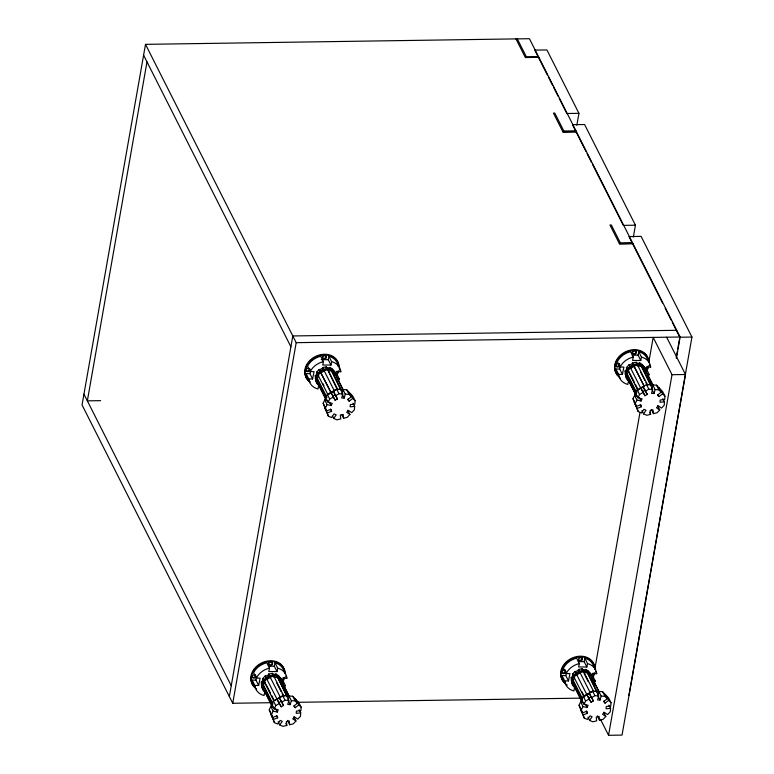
<?xml version="1.0" encoding="UTF-8"?>
<svg xmlns="http://www.w3.org/2000/svg" width="774" height="774" viewBox="0 0 774 774"><rect width="100%" height="100%" fill="white"/><g stroke="black" fill="none" stroke-linecap="round" stroke-linejoin="round"><path stroke-width="1.16" d="M299.103 709.7L300.728 712.912L300.447 716.318L297.758 719.152L294.517 716.927L292.727 718.804L295.968 721.029L293.269 723.864L289.699 724.735L287.531 720.449M289.699 724.735L289.224 720.913L286.38 721.6L286.844 725.422L282.984 726.36L279.762 724.957L282.287 721.329L280.149 720.41L277.634 724.029L274.412 722.626L269.226 709.787L273.425 700.944L282.723 695.603L292.756 696.261L298.832 702.618L301.173 707.252L300.902 710.658L296.413 711.064L296.229 713.318L300.728 712.912M353.031 403.196L354.656 406.408L354.386 409.814L351.686 412.648L348.445 410.413L346.665 412.29L349.896 414.525L347.207 417.36L343.627 418.221L342.011 415.009M343.627 418.221L343.163 414.4L340.308 415.096L340.783 418.908L336.922 419.847L333.7 418.444L336.216 414.825L334.087 413.897L331.562 417.515L328.35 416.122L323.155 403.273L327.363 394.44L336.661 389.099L346.694 389.757L352.77 396.104L355.111 400.748L354.84 404.154L350.341 404.55L350.167 406.814L354.656 406.408M608.935 705.143L610.56 708.355L610.289 711.761L607.59 714.596L604.349 712.361L602.569 714.238L605.8 716.472L603.11 719.307L599.531 720.168L597.373 715.882M599.531 720.168L599.066 716.347L596.212 717.043L596.686 720.855L592.826 721.794L589.604 720.391L592.12 716.772L589.991 715.844L587.466 719.462L584.254 718.069L579.058 705.22L583.267 696.387L592.565 691.047L602.598 691.704L608.674 698.051L611.015 702.695L610.744 706.101L606.245 706.498L606.071 708.761L610.56 708.355M662.873 398.629L664.498 401.841L664.227 405.247L661.528 408.082L658.287 405.857L656.497 407.734L659.738 409.959L657.039 412.794L653.469 413.655L651.302 409.378M653.469 413.655L652.995 409.843L650.15 410.53L650.615 414.351L646.754 415.28L643.542 413.887L646.058 410.259L643.92 409.33L641.404 412.958L638.182 411.555L632.997 398.716L637.205 389.873L646.493 384.533L656.526 385.191L662.602 391.538L664.943 396.182L664.673 399.587L660.183 399.994L659.999 402.248L664.498 401.841M676.35 358.439L680.123 337.009L529.435 38.7L145.502 44.35L82.054 404.957L232.742 703.266L271.374 702.695M146.992 61.881L87.346 400.845L100.639 400.651M229.346 696.552L292.804 335.955L676.728 330.304M232.742 703.266L296.19 342.669L145.502 44.35M576.843 125.233L578.933 113.323L546.908 49.933L534.786 50.117L547.266 74.826M633.345 237.096L635.444 225.195L584.583 124.517L572.46 124.691L585.986 151.472M593.29 677.782L593.91 674.212M594.751 669.452L639.982 412.387M647.316 370.736L648.148 365.976M648.776 362.406L653.179 337.416L672.016 374.703L608.558 735.3L622.035 735.097L685.483 374.5L666.646 337.212M676.273 357.424L677.318 351.483M677.734 349.113L679.62 338.432M628.923 695.275L691.946 337.067L641.095 236.38L628.972 236.563L631.671 241.914M309.881 373.61L306.078 373.6L308.787 378.95L312.59 378.97L309.881 373.61L310.509 370.465M312.59 378.97L314.041 371.626L310.239 371.617L307.539 366.266A16.68 13.458 -26.8 0 1 320.717 356.272L323.426 361.622L322.748 365.028L330.943 365.057L331.62 361.651L328.911 356.301L328.244 359.697L330.943 365.057M255.952 680.123L252.15 680.114L254.849 685.464L258.651 685.474L255.952 680.123L256.571 676.979M258.651 685.474L260.103 678.14L256.31 678.13L253.601 672.77A16.68 13.458 -26.8 0 1 266.788 662.786L269.487 668.136L268.81 671.542L277.015 671.561L277.682 668.165L274.983 662.805L274.306 666.211L277.015 671.561M318.665 385.607L317.998 389.012A16.68 13.458 -26.8 0 1 308.787 378.95M264.737 692.12L264.06 695.526A16.68 13.458 -26.8 0 1 254.849 685.464M336.4 374.848L337.029 371.694L340.831 371.714L339.206 368.501M282.055 683.452L283.091 678.208L286.893 678.217L285.809 676.079M619.722 369.053L615.92 369.043L618.62 374.393L622.422 374.403L619.722 369.053L620.342 365.909M622.422 374.403L623.883 367.07L620.08 367.05L617.371 361.7A16.68 13.458 -26.8 0 1 630.558 351.715L633.258 357.066L632.59 360.461L640.785 360.491L641.452 357.085L638.753 351.735L638.076 355.14L640.785 360.491M565.784 675.557L561.982 675.547L564.691 680.897L568.493 680.917L565.784 675.557L566.2 673.467M568.493 680.917L569.945 673.574L566.142 673.564L563.443 668.214A16.68 13.458 -26.8 0 1 576.62 658.219L579.329 663.57L578.652 666.975L586.847 667.004L587.524 663.599L584.815 658.248L584.147 661.644L586.847 667.004M628.507 381.05L627.83 384.446A16.68 13.458 -26.8 0 1 618.62 374.393M574.569 687.554L573.902 690.959A16.68 13.458 -26.8 0 1 564.691 680.897M645.826 372.381L646.861 367.137L650.663 367.147L649.579 365.009M591.887 678.885L592.932 673.641L596.735 673.661L595.651 671.513M340.608 389.699L343.105 389.864L342.011 393.821L344.178 398.107L341.682 397.942L342.766 393.985L331.349 370.417L334.116 372.217L333.536 372.536M344.178 398.107L345.262 394.15L343.105 389.864M289.166 696.107L281.765 681.459L281.185 681.778L279.598 679.05L280.188 678.73L277.421 676.931L288.837 700.489L287.744 704.456L290.24 704.621L291.334 700.654L278.669 675.731L275.902 673.931L275.679 674.493L272.148 673.893L272.371 673.341L268.607 674.038L269.758 676.321M650.441 385.142L652.937 385.307L651.853 389.264L654.011 393.54L651.514 393.376L652.608 389.419L641.191 365.86L643.958 367.65L643.368 367.979L644.955 370.707L645.535 370.378M654.011 393.54L655.104 389.583L652.937 385.307M589.44 674.483L590.02 674.164L587.253 672.364L598.67 695.932L597.586 699.889L600.082 700.054L601.166 696.097L588.511 671.164L585.744 669.365L586.286 671.445M326.967 397.517L317.388 378.573L318.695 375.303L318.085 375.206L320.639 372.42L335.171 400.284L337.483 398.958L335.316 394.672L333.352 391.46L331.03 392.786L335.171 400.284M326.851 368.908L326.299 366.828L322.545 367.524L323.696 369.808M336.622 388.258L327.818 369.827L324.054 370.523L334.436 391.015L331.02 392.902L320.639 372.42M330.382 369.498L329.84 367.418L332.607 369.217L343.143 390.086M262.715 683.606L261.941 682.087L263.247 678.817L262.638 678.721L265.192 675.925L265.463 676.399L268.878 674.502L268.607 674.038M273.029 704.03L263.46 685.077L264.756 681.817L264.157 681.71L266.701 678.924L266.972 679.388L270.387 677.502L270.126 677.037L273.88 676.331L283.99 696.358M273.88 676.331L273.657 676.892L277.198 677.482M626.485 372.536L625.721 371.007L627.017 367.747L626.408 367.64L628.962 364.854L629.233 365.318L632.648 363.432L632.377 362.967L636.141 362.261L636.915 363.79M636.799 392.95L627.23 374.006L628.527 370.746L627.927 370.64L630.481 367.853L630.752 368.318L634.167 366.431L633.896 365.967L637.66 365.26L647.77 385.278M636.141 362.261L635.918 362.822L639.45 363.412L640.224 364.941M637.66 365.26L637.437 365.821L640.969 366.412M639.45 363.412L639.672 362.861L642.439 364.66L643.213 366.179M582.329 698.39L573.292 680.52L574.598 677.25L573.989 677.153L576.543 674.367L576.814 674.831L580.229 672.935L579.958 672.471L583.722 671.774L593.832 691.792M582.754 670.855L582.203 668.775L578.449 669.471L579.6 671.764M584.399 674.115L583.722 671.774M324.916 400.313L325.96 398.117L328.128 402.393L332.239 403.37L331.195 405.566L327.083 404.599L324.916 400.313L328.002 401.038M325.119 408.759L327.276 413.035L331.611 411.304L330.895 409.262L326.57 410.994L325.496 407.917L327.083 404.599M328.128 402.393L329.705 399.074L333.197 397.072M269.371 699.338L274.19 708.907L278.301 709.874L277.256 712.08L273.145 711.103L270.987 706.826L272.032 704.621M272.632 717.508L270.474 713.222L273.348 719.549L277.673 717.817L276.966 715.776L272.632 717.508L271.568 714.421L273.145 711.103M274.19 708.907L275.776 705.588L279.259 703.585L265.192 675.925M634.767 391.48L637.97 397.836L642.081 398.803L641.027 401L636.915 400.032L634.757 395.746L635.802 393.55M636.412 406.437L634.245 402.151L637.118 408.478L641.443 406.747L640.737 404.705L636.412 406.437L635.338 403.351L636.915 400.032M637.97 397.836L639.547 394.517L643.039 392.505L640.872 388.229L643.184 386.894L647.325 394.392L645.013 395.727L643.039 392.505M580.819 702.26L581.864 700.064L584.031 704.34L588.143 705.317L587.098 707.513L582.986 706.546L580.819 702.26L583.906 702.986M581.022 710.706L583.18 714.983L587.514 713.251L586.798 711.209L582.474 712.941L581.4 709.864L582.986 706.546M584.031 704.34L585.608 701.021L589.101 699.019L576.543 674.367M319.198 372.884L317.727 374.49L316.576 372.207L319.12 369.421L320.552 372.168M319.933 372.081L319.12 369.421M328.834 394.527L330.75 392.437M266.343 678.208L263.789 681.004L262.638 678.721M275.544 700.335L276.821 698.941L277.082 699.406M630.113 367.137L627.569 369.924L626.408 367.64M639.314 389.264L640.591 387.871L640.862 388.335L643.426 386.923M584.099 697.171L572.479 674.154L575.024 671.368L575.295 671.832L578.72 669.945L578.449 669.471M584.738 696.474L586.015 695.081M349.151 392.495L351.319 396.781L347.671 399.626L349.18 401.203L352.828 398.358L350.661 394.072M661.151 392.215L657.513 395.069L659.022 396.646L662.67 393.792L658.993 387.938L661.151 392.215L658.868 389.835L656.526 385.191M297.38 703.285L293.743 706.14L295.252 707.717L298.89 704.872L295.223 699.009L297.38 703.285L295.097 700.905L292.756 696.261M605.055 694.442L607.222 698.729L603.575 701.573L605.084 703.16L608.732 700.306L606.564 696.029M333.004 396.007L335.316 394.672M337.483 398.958L335.51 395.746L339.002 393.734L342.766 393.985M645.013 395.727L642.846 391.441L645.158 390.115M647.325 394.392L645.352 391.18L648.844 389.177L652.608 389.419M279.414 697.974L277.102 699.299L281.233 706.797L283.545 705.472L279.414 697.974L283.545 705.472M279.075 702.511L281.388 701.186M281.581 702.25L285.064 700.247L288.837 700.489M589.256 693.407L586.934 694.733L591.075 702.231L593.387 700.905L589.256 693.407L593.387 700.905M588.908 697.955L591.22 696.629M591.413 697.693L594.906 695.681L598.67 695.932M319.391 369.885L322.816 367.998L322.545 367.524M320.91 372.884L324.325 370.988L324.054 370.523M316.198 380.237L315.424 378.718L316.015 378.389M332.017 369.546L332.607 369.217M317.524 381.389L316.943 381.717L316.789 378.467L317.388 378.573M635.812 395.021L625.266 374.152L625.847 373.832M641.859 364.98L642.439 364.66M627.366 376.832L626.776 377.151L626.63 373.91L627.23 374.006M628.943 379.56L628.362 379.879L635.764 394.537M271.49 705.027L261.496 685.222L262.076 684.903M278.089 676.05L278.669 675.731M263.595 687.902L263.005 688.221L262.85 684.98L263.46 685.077M587.921 671.493L588.511 671.164M573.428 683.336L572.847 683.665L572.692 680.414L573.292 680.52M591.017 677.211L591.607 676.892L599.008 691.55M589.488 693.427L586.924 694.849L586.653 694.384M336.051 390.193L334.165 390.541L334.436 391.015M282.113 696.706L280.236 697.055L280.507 697.519L270.126 677.037M591.955 692.14L590.069 692.488L590.339 692.962L579.958 672.471M526.359 56.802L538.491 56.628M538.849 57.344L525.382 57.547L515.958 38.903M578.933 113.323L566.81 113.507L559.215 98.462M563.849 131.009L575.972 130.835M562.862 131.744L576.33 131.551M576.524 131.919L563.046 132.122L553.449 113.101L554.794 113.081L564.207 131.725M635.444 225.195L623.322 225.379L592.478 164.32M620.351 242.881L632.484 242.697M619.374 243.617L632.842 243.413M633.026 243.791L619.558 243.994L609.951 224.973L611.296 224.953L620.719 243.597M296.19 342.669L680.123 337.009M691.946 337.067L679.824 337.241L672.248 322.245M672.016 374.703L685.483 374.5M297.932 702.308L580.452 698.148M632.223 355.121L638.076 355.14M321.22 359.678L328.244 359.697M647.306 374.481L649.212 374.49L646.503 369.13M337.474 379.047L339.37 379.047L336.671 373.697M578.294 661.635L584.147 661.644M268.452 666.191L274.306 666.211M593.377 680.994L595.274 680.994L592.574 675.644M283.536 685.551L285.442 685.561L282.733 680.211M655.104 389.583L658.868 389.835M345.262 394.15L349.035 394.392L351.319 396.781M596.512 691.646L599.008 691.811L597.915 695.768L600.082 700.054M601.166 696.097L604.939 696.339L607.222 698.729M286.67 696.213L289.166 696.377L288.083 700.335L290.24 704.621M291.334 700.654L295.097 700.905M625.266 374.152L625.111 370.91L625.721 371.007M326.077 367.389L329.618 367.979M327.596 370.378L331.127 370.978M316.576 372.207L317.176 372.313L315.879 375.574L315.279 375.477L315.424 378.718M581.98 669.336L585.521 669.926M583.499 672.325L587.031 672.925M572.479 674.154L573.079 674.26L571.783 677.521L571.183 677.424L571.328 680.665L581.874 701.534M261.496 685.222L261.341 681.981L261.941 682.087M634.757 395.746L637.844 396.482M270.987 706.826L274.064 707.552M642.672 366.344L640.824 365.144L639.672 362.861M278.901 677.414L277.053 676.215L275.902 673.931M662.67 393.792L664.943 396.182M352.828 398.358L355.111 400.748M608.732 700.306L611.015 702.695M298.89 704.872L301.173 707.252M627.811 379.899L626.398 378.118A10.681 8.62 -26.8 0 1 634.177 364.467A10.681 8.62 -26.8 0 1 646.038 372.429M317.969 384.455L316.566 382.685A10.681 8.62 -26.8 0 1 323.029 369.488A10.681 8.62 -26.8 0 1 336.119 374.674M264.031 690.969L262.628 689.189A10.681 8.62 -26.8 0 1 270.407 675.547A10.681 8.62 -26.8 0 1 282.258 683.5M640.872 388.229L642.846 391.441M589.101 699.019L591.075 702.231M279.259 703.585L281.233 706.797M334.058 373.445L335.113 375.264L335.703 374.945L343.105 389.603M548.36 76.974L552.694 85.575M553.787 87.723L558.122 96.315M587.069 153.61L591.394 162.182M632.755 244.062L662.515 302.963M665.214 308.323L671.174 320.107M517.303 38.874L526.726 57.528M657.939 394.508L659.022 396.646M652.937 385.036L645.177 369.672L645.216 370.417M643.6 366.944L652.985 385.529M647.48 375.709L651.814 384.291M641.191 365.86L650.76 384.804M640.504 371.897L644.839 380.479M645.922 382.617L647.006 384.765M657.571 405.673L659.738 409.959M646.493 384.533L648.844 389.177M632.648 363.432L633.422 364.951M634.167 366.431L644.278 386.449L633.896 365.967M632.377 362.967L633.529 365.251M643.184 386.894L645.352 391.18M628.962 364.854L640.862 388.335M649.541 412.203L650.615 414.351M628.527 370.746L629.426 372.526M629.968 373.6L634.303 382.182M635.386 384.33L638.095 389.69M627.927 370.64L638.037 390.657M637.205 389.873L639.547 394.517M639.411 397.788L641.027 401M625.111 370.91L636.199 392.853M640.359 404.599L641.443 406.747M641.917 410.675L643.542 413.887M632.997 398.716L635.338 403.351M602.598 691.704L604.939 696.339M604.01 701.012L605.084 703.16M590.088 673.893L591.239 676.176M592.458 680.075L595.167 685.435M585.744 669.365L586.895 671.648M587.253 672.364L596.822 691.308M582.203 668.775L582.977 670.294M584.941 675.189L588.192 681.623M603.643 712.186L605.8 716.472M592.565 691.047L594.906 695.681M600.489 719.317L608.558 735.3M575.024 671.368L576.456 674.115M582 691.908L584.167 696.203M583.267 696.387L585.608 701.021M585.473 704.301L587.098 707.513M571.183 677.424L582.261 699.367M574.424 686.393L581.825 701.041M586.431 711.113L587.514 713.251M587.979 717.179L589.604 720.391M579.058 705.22L581.4 709.864M580.307 708.665L582.474 712.941M346.694 389.757L349.035 394.392M348.107 399.065L349.18 401.203M329.84 367.418L330.991 369.701M331.349 370.417L340.918 389.361M326.299 366.828L327.46 369.111M327.818 369.827L337.928 389.844M347.739 410.239L349.896 414.525M336.661 389.099L339.002 393.734M333.352 391.46L335.51 395.746M322.845 383.527L323.929 385.675M318.085 375.206L327.654 394.15M327.363 394.44L329.705 399.074M329.569 402.354L331.195 405.566M315.279 375.477L316.044 376.996M316.431 377.76L326.357 397.42M318.965 384.252L320.049 386.39M318.52 384.446L325.38 398.029M316.585 381.002L325.428 398.513M330.527 409.165L331.611 411.304M332.617 416.306L333.7 418.444M323.155 403.273L325.496 407.917M324.403 406.718L326.57 410.994M143.596 55.167L290.898 346.771M294.168 705.578L295.252 707.717M283.71 686.78L288.044 695.362M282.123 684.052L283.207 686.199M277.421 676.931L286.99 695.874M272.371 673.341L273.522 675.625M276.734 682.968L281.068 691.55M282.152 693.697L283.236 695.836M293.801 716.753L295.968 721.029M282.723 695.603L285.064 700.247M264.756 681.817L265.656 683.597M266.198 684.671L270.532 693.252M271.616 695.4L273.783 699.686M285.761 723.284L286.844 725.422M264.157 681.71L273.725 700.664M273.425 700.944L275.776 705.588M275.641 708.868L277.256 712.08M261.341 681.981L272.429 703.924M265.579 691.83L266.662 693.978M265.492 692.74L271.993 705.607M276.589 715.679L277.673 717.817M278.147 721.745L279.762 724.957M269.226 709.787L271.568 714.421M83.95 394.14L231.252 685.735M637.118 408.478L638.182 411.555M583.18 714.983L584.254 718.069M327.276 413.035L328.35 416.122M273.348 719.549L274.412 722.626M572.334 679.707L572.354 680.23M316.45 378.196L316.537 380.092M331.62 361.651A16.68 13.458 -26.8 0 1 340.831 371.714M339.37 379.047A16.68 13.458 -26.8 0 1 337.764 381.65M310.239 371.617A16.68 13.458 -26.8 0 1 323.426 361.622M328.911 356.301A16.68 13.458 -26.8 0 1 338.122 366.354M308.168 379.057A16.68 13.458 -26.8 0 1 306.078 373.6M310.19 381.901A17.686 14.271 -26.8 0 1 315.095 356.64A17.686 14.271 -26.8 0 1 338.78 367.06M309.755 382.046A17.686 14.271 -26.8 0 1 314.95 357.627A17.686 14.271 -26.8 0 1 339.051 365.85M338.731 370.707A17.686 14.271 -26.8 0 1 336.651 375.496M337.377 371.114A2.003 1.616 -26.8 0 1 336.477 371.617M325.825 355.518A2.003 1.616 -26.8 0 1 325.109 358.072A2.003 1.616 -26.8 0 1 322.41 357.54M322.332 356.688A2.003 1.616 -26.8 0 1 322.487 356.253M309.813 368.937A2.003 1.616 -26.8 0 1 308.284 371.568A2.003 1.616 -26.8 0 1 306.204 369.817A2.003 1.616 -26.8 0 1 309.155 368.385M309.61 368.618A2.003 1.616 -26.8 0 1 305.982 370.224M305.894 368.956A2.003 1.616 -26.8 0 1 306.446 368.153M320.281 386.478A10.681 8.62 -26.8 0 1 322.119 370.804A10.681 8.62 -26.8 0 1 336.555 377.712M641.452 357.085A16.68 13.458 -26.8 0 1 650.663 367.147M649.212 374.49A16.68 13.458 -26.8 0 1 648.196 376.241M620.08 367.05A16.68 13.458 -26.8 0 1 633.258 357.066M638.753 351.735A16.68 13.458 -26.8 0 1 647.78 360.616M618.755 375.409A16.68 13.458 -26.8 0 1 615.92 369.043M617.807 375.506A17.686 14.271 -26.8 0 1 626.505 351.338A17.686 14.271 -26.8 0 1 648.622 362.493M620.39 378.051A17.686 14.271 -26.8 0 1 624.279 353.35A17.686 14.271 -26.8 0 1 648.893 361.294M648.573 366.15A17.686 14.271 -26.8 0 1 647.519 369.063M647.219 366.547A2.003 1.616 -26.8 0 1 646.793 366.847M635.657 350.951A2.003 1.616 -26.8 0 1 634.225 353.795A2.003 1.616 -26.8 0 1 632.329 351.686M632.6 351.28A2.003 1.616 -26.8 0 1 632.977 350.932M619.742 365.638A2.003 1.616 -26.8 0 1 617.13 367.021A2.003 1.616 -26.8 0 1 616.23 364.815A2.003 1.616 -26.8 0 1 618.987 363.819M619.364 364.051A2.003 1.616 -26.8 0 1 619.645 364.38M619.452 364.051A2.003 1.616 -26.8 0 1 617.923 366.247A2.003 1.616 -26.8 0 1 615.659 365.27M615.63 364.835A2.003 1.616 -26.8 0 1 615.949 363.964M616.288 363.587A2.003 1.616 -26.8 0 1 616.704 363.287M630.123 381.921A10.681 8.62 -26.8 0 1 631.961 366.237A10.681 8.62 -26.8 0 1 646.396 373.145M587.524 663.599A16.68 13.458 -26.8 0 1 596.735 673.661M595.274 680.994A16.68 13.458 -26.8 0 1 594.258 682.745M566.142 673.564A16.68 13.458 -26.8 0 1 579.329 663.57M584.815 658.248A16.68 13.458 -26.8 0 1 593.842 667.13M564.827 681.913A16.68 13.458 -26.8 0 1 561.982 675.547M565.301 683.287A17.686 14.271 -26.8 0 1 570.486 658.858A17.686 14.271 -26.8 0 1 594.596 667.082M567.294 685.067A17.686 14.271 -26.8 0 1 570.854 659.574A17.686 14.271 -26.8 0 1 595.051 669.723M594.635 672.654A17.686 14.271 -26.8 0 1 592.555 677.444M593.281 673.061A2.003 1.616 -26.8 0 1 592.381 673.564M581.729 657.465A2.003 1.616 -26.8 0 1 581.226 659.874A2.003 1.616 -26.8 0 1 578.546 659.845M578.671 657.784A2.003 1.616 -26.8 0 1 579.039 657.436M565.871 671.281A2.003 1.616 -26.8 0 1 563.685 673.583A2.003 1.616 -26.8 0 1 562.292 671.329A2.003 1.616 -26.8 0 1 565.436 670.565M565.446 671.435A2.003 1.616 -26.8 0 1 562.756 672.799A2.003 1.616 -26.8 0 1 562.021 670.477M562.35 670.1A2.003 1.616 -26.8 0 1 562.775 669.791M565.078 669.849A2.003 1.616 -26.8 0 1 565.349 670.168M574.231 687.119A10.681 8.62 -26.8 0 1 579.291 672.151A10.681 8.62 -26.8 0 1 592.458 679.659M592.1 678.943A10.681 8.62 -26.8 0 0 580.239 670.981A10.681 8.62 -26.8 0 0 572.47 684.632L573.873 686.403A10.681 8.62 -26.8 0 0 575.827 687.709M277.682 668.165A16.68 13.458 -26.8 0 1 286.893 678.217M285.442 685.561A16.68 13.458 -26.8 0 1 284.426 687.312M256.31 678.13A16.68 13.458 -26.8 0 1 269.487 668.136M274.983 662.805A16.68 13.458 -26.8 0 1 284.01 671.687M254.985 686.48A16.68 13.458 -26.8 0 1 252.15 680.114M254.027 686.577A17.686 14.271 -26.8 0 1 262.734 662.409A17.686 14.271 -26.8 0 1 284.851 673.574M256.62 689.121A17.686 14.271 -26.8 0 1 260.509 664.421A17.686 14.271 -26.8 0 1 285.122 672.364M284.803 677.221A17.686 14.271 -26.8 0 1 283.748 680.143M283.448 677.618A2.003 1.616 -26.8 0 1 283.023 677.918M271.887 662.031A2.003 1.616 -26.8 0 1 270.455 664.866A2.003 1.616 -26.8 0 1 268.559 662.757M268.83 662.351A2.003 1.616 -26.8 0 1 269.207 662.002M255.971 676.718A2.003 1.616 -26.8 0 1 253.359 678.101A2.003 1.616 -26.8 0 1 252.45 675.896A2.003 1.616 -26.8 0 1 255.217 674.889M255.672 675.121A2.003 1.616 -26.8 0 1 254.153 677.318A2.003 1.616 -26.8 0 1 251.889 676.341M251.86 675.905A2.003 1.616 -26.8 0 1 251.956 675.46M266.343 692.991A10.681 8.62 -26.8 0 1 268.191 677.308A10.681 8.62 -26.8 0 1 282.626 684.216M324.238 359.126A2.003 1.616 -26.8 0 0 326.415 356.582A2.003 1.616 -26.8 0 0 323.126 356.553A2.003 1.616 -26.8 0 0 324.238 359.126M634.08 354.56A2.003 1.616 -26.8 0 0 636.247 352.025A2.003 1.616 -26.8 0 0 632.958 351.996A2.003 1.616 -26.8 0 0 634.08 354.56M580.142 661.073A2.003 1.616 -26.8 0 0 582.319 658.529A2.003 1.616 -26.8 0 0 579.029 658.5A2.003 1.616 -26.8 0 0 580.142 661.073M270.31 665.63A2.003 1.616 -26.8 0 0 272.477 663.095A2.003 1.616 -26.8 0 0 269.188 663.066A2.003 1.616 -26.8 0 0 270.31 665.63"/></g></svg>
